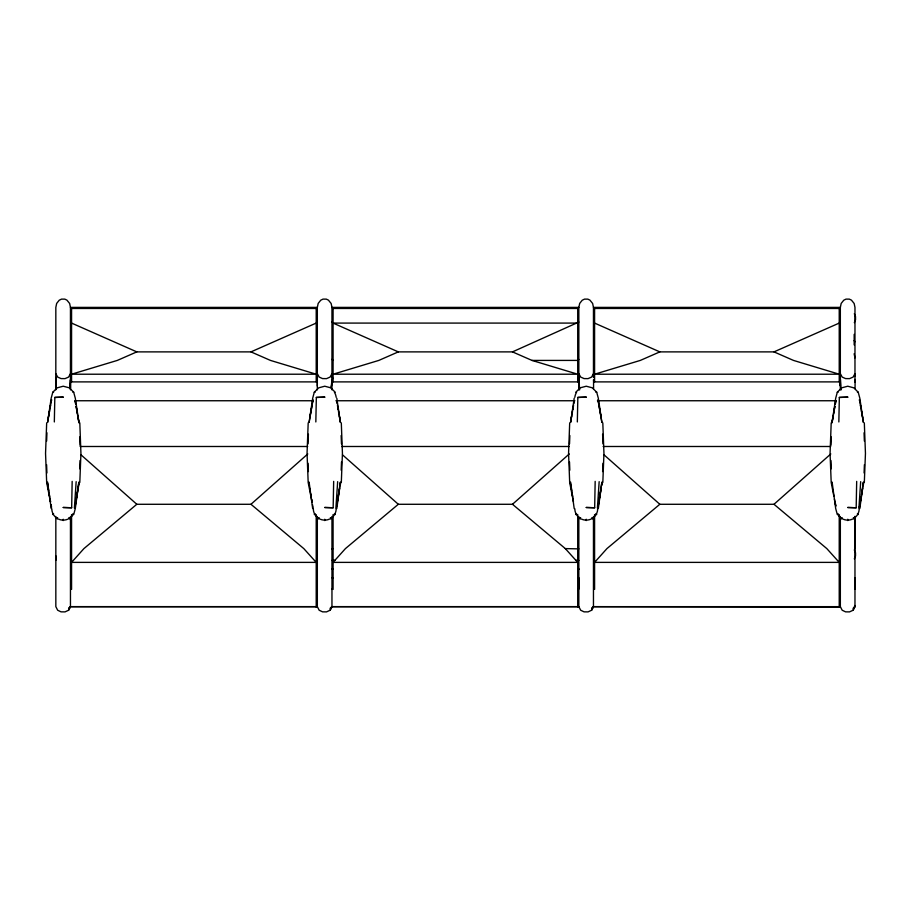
<?xml version="1.0" encoding="UTF-8"?>
<svg xmlns="http://www.w3.org/2000/svg" width="911" height="911" viewBox="0 0 911 911"><rect width="100%" height="100%" fill="white"/><g stroke="black" fill="none" stroke-linecap="round" stroke-linejoin="round"><path stroke-width="1.37" d="M70.454 516.503L70.454 606.658L68.598 610.233L65.023 611.885L61.048 611.85L57.666 610.233L55.833 606.624L55.833 516.48M317.335 516.48L317.335 606.658L319.169 610.233L322.551 611.85L326.525 611.885L330.101 610.233L331.957 606.624L331.957 516.503M331.946 389.828L331.957 307.394L331.137 303.477L328.415 300.129L326.32 299.127L323.006 299.115L320.729 300.22L318.178 303.42L317.335 307.406L317.324 389.84M578.838 389.84L578.838 307.394L579.681 303.42L582.243 300.22L584.52 299.115L587.823 299.127L589.918 300.129L592.64 303.477L593.46 307.394L593.46 377.405M593.46 516.503L593.46 606.658L591.615 610.233L588.039 611.885L584.065 611.85L580.683 610.233L578.838 606.624L578.838 516.765M854.973 589.11L854.973 577.745M854.973 548.9L854.973 516.503M55.81 386.048L55.833 377.439M317.313 386.048L317.335 377.439M578.827 386.048L578.838 377.439M840.352 377.439L840.329 386.048L840.329 383.485M55.81 383.485L55.833 380.752M71.662 507.757L63.235 507.484L71.662 507.757L72.163 481.384M333.164 507.757L324.749 507.484L333.164 507.757L333.665 481.384M594.667 507.757L586.251 507.484L594.667 507.757L595.168 481.384M856.181 507.757L847.765 507.484L856.181 507.757L856.682 481.384M54.33 421.952L54.819 397.435L63.235 397.15L54.819 397.435M315.832 421.952L316.333 397.435L324.749 397.15L316.333 397.435M577.335 421.952L577.836 397.435L586.251 397.15L577.836 397.435M838.849 421.952L839.338 397.435L847.765 397.15L839.338 397.435M854.985 382.176L854.973 373.692L853.117 377.074L849.542 378.634L845.567 378.589L842.185 377.074L840.352 373.692M46.677 422.841L45.55 453.393L46.677 482.511L50.447 501.836M46.632 441.083L46.939 432.759M308.191 422.841L307.053 453.393L308.18 482.511L311.949 501.836M308.032 443.862L308.396 434.148M569.694 422.841L568.566 453.393L569.682 482.511L573.452 501.836M569.534 443.862L569.842 435.538M831.196 422.841L830.069 453.393L831.196 482.511L833.884 496.313M830.991 445.251L831.299 436.927M79.724 468.823L80.043 460.51M79.804 482.5L80.931 453.393L79.804 422.863M341.181 470.201L341.5 461.888M341.318 482.5L342.434 453.393L341.306 422.863M602.626 471.591L602.957 463.278M602.82 482.5L603.947 453.393L602.809 422.863M864.083 472.98L864.402 464.667M864.323 482.5L865.45 453.393L864.323 422.863M74.395 508.133L76.16 481.657M335.897 508.133L337.662 481.657M597.411 508.133L599.165 481.657M858.914 508.133L860.679 481.657M69.771 386.389L70.546 379.466L70.546 388.598M332.06 379.466L331.114 387.767L331.934 383.52M336.808 508.554L340.395 482.067L336.637 505.935M598.322 508.554L601.909 482.067L599.028 500.321M859.825 508.554L863.412 482.067L861.419 494.696M574.192 398.232L570.605 422.431L572.472 411.761M75.135 505.935L78.893 482.067L75.306 508.554L73.689 514.567L72.903 513.679M598.151 505.935L598.584 503.123M860.098 503.123L859.437 507.336L862.763 488.159M860.542 500.321L860.975 497.508M75.169 506.004L79.189 482.682M336.671 506.004L339.746 488.159M340.224 485.426L340.691 482.682M598.174 506.004L601.26 488.159M601.727 485.426L602.205 482.682M863.241 485.426L863.708 482.682M51.551 399.747L47.588 422.431L51.175 398.232L52.792 392.22L57.211 387.824L63.235 386.218L69.27 387.824L73.689 392.22L75.306 398.232L78.881 422.465L76.091 406.431M312.826 401.079L309.102 422.431L312.678 398.232L314.295 392.22L318.713 387.824L324.749 386.218L330.784 387.824L335.191 392.22L334.405 392.254M572.939 409.096L573.406 406.42M573.873 403.755L574.34 401.079M834.909 406.42L832.107 422.431L835.694 398.232L837.311 392.22L841.73 387.824L847.765 386.218L853.789 387.824L858.208 392.22L859.825 398.232L863.4 422.465L859.449 399.747M835.376 403.755L835.842 401.079L835.307 403.892M48.294 417.568L49.547 410.724M50.037 407.991L50.538 405.258M51.039 402.514L51.54 399.781M309.797 417.568L312.052 405.258M312.541 402.514L313.042 399.781M570.559 421.679L571.561 416.202M572.051 413.469L573.554 405.258M831.811 423.046L833.064 416.202M833.565 413.469L834.806 406.625M69.612 387.767L70.432 383.52M57.211 518.963L57.666 517.744M318.713 518.963L319.169 517.744M580.216 518.963L580.671 517.744M841.73 518.963L842.185 517.744M854.324 322.653L855.52 319.761L855.52 316.629L854.324 313.726M854.324 558.853L855.52 555.961L855.52 552.829L854.324 549.925M68.598 610.233L70.454 606.601L68.598 608.502L70.454 606.658L317.335 606.658L70.454 606.658M330.101 610.233L331.957 606.601L330.101 608.502L331.957 606.658L578.838 606.658L331.957 606.658M591.615 610.233L593.46 606.601L591.615 608.502L593.46 606.658L840.352 606.658L842.185 610.233L845.567 611.85L849.542 611.885L853.117 610.233L854.973 606.624L854.962 516.378M853.117 610.233L854.962 605.496M70.454 373.692L68.598 377.074L65.023 378.634L61.048 378.589L57.666 377.074L55.833 373.692M331.957 373.692L330.101 377.074L326.525 378.634L322.551 378.589L319.169 377.074L317.335 373.692M593.46 373.692L591.615 377.074L588.039 378.634L584.065 378.589L580.683 377.074L578.838 373.692M334.986 560.242L333.084 562.383L577.711 562.383L565.321 548.604L512.483 504.284L398.312 504.284L345.428 548.604L334.986 560.242L331.957 560.413M52.792 514.567L53.578 513.679M314.295 514.567L315.092 513.679M575.809 514.567L576.595 513.679M838.097 513.679L837.311 514.567L835.694 508.554L832.107 482.078M854.973 606.589L853.117 608.502L854.973 606.658M598.174 401.091L601.898 422.465L598.322 398.232L596.705 392.22L592.287 387.824L586.251 386.218L580.216 387.824L575.809 392.22L576.595 392.254M70.454 380.775L71.57 381.891L316.208 381.891L317.335 380.775M331.957 380.775L333.084 381.891L577.711 381.891L578.838 380.775M593.46 380.775L594.587 381.891L839.225 381.891L840.352 380.775M577.711 378.509L578.838 377.405M70.443 389.828L70.454 307.394L71.57 308.465L316.208 308.465L317.335 307.394L70.454 307.394L69.635 303.477L66.913 300.129L64.806 299.127L61.504 299.115L59.226 300.22L56.664 303.42L55.833 307.406L55.822 389.84M577.711 308.465L578.838 307.394L331.957 307.394L333.084 308.465L577.711 308.465L577.711 381.891M840.341 389.84L840.352 307.394L593.46 307.394L594.587 308.465L839.225 308.465L840.352 307.394L841.183 303.42L843.745 300.22L846.023 299.115L849.325 299.127L851.432 300.129L854.154 303.477L854.973 307.394L854.973 376.163M512.483 351.885L531.978 360.414L577.711 374.216L333.084 374.216L378.828 360.414L398.312 351.885L512.483 351.885L578.838 322.05M578.838 359.378L577.711 360.414L531.978 360.414M250.969 504.284L303.807 548.604L316.208 562.383L71.57 562.383L83.914 548.604L136.809 504.284L250.969 504.284L307.793 453.951M512.483 504.284L569.295 453.951M773.986 504.284L826.824 548.604L839.225 562.383L594.587 562.383L606.931 548.604L659.826 504.284L773.986 504.284L830.809 453.951M250.969 351.885L270.465 360.414L316.208 374.216L71.57 374.216L117.325 360.414L136.809 351.885L250.969 351.885L316.208 323.086M773.986 351.885L793.481 360.414L839.225 374.216L594.587 374.216L640.331 360.414L659.826 351.885L773.986 351.885L839.225 323.086M593.46 606.658L839.225 607.079L840.352 606.658L840.352 516.48M577.711 589.417L578.838 589.11L578.838 577.722L577.711 577.859M331.957 548.9L333.084 548.604M72.903 392.254L73.689 392.22M595.908 392.254L596.705 392.22M857.422 392.254L858.208 392.22M331.957 569.079L333.084 569.045M331.946 322.05L333.084 323.086L577.711 323.086M74.702 400.749L313.361 400.749M335.92 400.749L574.875 400.749M597.434 400.749L836.378 400.749M80.111 446.492L307.679 446.492M341.614 446.492L569.181 446.492M603.116 446.492L830.684 446.492M565.321 548.604L578.838 548.877L577.711 548.604M575.843 560.242L578.838 560.413M837.311 392.22L838.097 392.254M314.295 392.22L315.092 392.254M52.792 392.22L53.578 392.254M331.957 577.745L333.084 577.859M331.957 589.11L333.084 589.417L333.084 514.567M594.587 323.086L659.826 351.885M333.084 323.086L398.312 351.885M71.57 323.086L136.809 351.885M604.061 454.874L659.826 504.284M342.547 454.874L398.312 504.284M81.045 454.874L136.809 504.284M331.957 359.378L333.084 360.414M331.957 377.405L333.084 378.509M857.422 513.679L858.208 514.567M595.908 513.679L596.705 514.567M334.405 513.679L335.191 514.567M854.142 340.566L854.962 341.773M853.334 517.744L853.789 518.963M591.831 517.744L592.287 518.963M330.329 517.744L330.784 518.963M68.815 517.744L69.27 518.963M47.941 485.449L47.292 482.693L47.759 485.426M854.142 353.753L854.962 357.875M834.419 499.08L835.774 505.981M312.484 504.603L313.031 507.359M50.982 504.603L51.517 507.359L51.084 504.626M859.46 399.781L859.961 402.525M860.462 405.258L860.952 408.003M861.453 410.736L862.706 417.591M597.958 399.781L598.447 402.525M598.948 405.258L601.203 417.591M337.446 405.258L338.938 413.48M339.439 416.225L340.441 421.702M75.693 403.892L75.192 401.159L75.624 403.755M76.194 406.636L77.435 413.48M77.936 416.225L79.177 423.068M336.66 401.091L337.127 403.755M337.594 406.431L338.061 409.107M338.528 411.772L340.395 422.465L336.808 398.232M831.811 482.693L832.278 485.426M835.364 503.259L835.831 506.004M570.309 482.693L570.776 485.426M571.254 488.171L571.721 490.915M572.199 493.66L572.666 496.404M308.795 482.693L309.273 485.426M309.74 488.171L310.218 490.915M310.697 493.66L311.163 496.404M311.642 499.148L312.109 501.881M48.237 488.171L48.716 490.915M49.183 493.66L49.661 496.404M50.128 499.148L50.606 501.881M570.605 482.078L574.192 508.554M309.091 482.078L312.678 508.554M47.588 482.078L51.175 508.554M840.454 379.466L841.172 389.885M578.94 379.466L579.658 389.885M830.957 460.51L831.276 468.823M569.5 461.9L569.819 470.213M308.043 463.278L308.373 471.602M46.598 464.667L46.916 472.991M864.061 432.771L864.368 441.095M602.604 434.16L602.968 443.873M341.158 435.549L341.466 443.873M79.701 436.938L80.009 445.263M55.822 555.767L55.833 560.413M855.076 379.466L855.076 388.598M854.176 334.348L854.176 344.916M847.765 519.236L847.765 520.568M839.225 308.465L839.225 381.891M839.225 514.567L839.225 607.079M594.587 308.465L594.587 381.891M594.587 514.567L594.587 589.417M593.562 379.466L593.562 388.598M586.251 519.236L586.251 520.568M577.711 514.567L577.711 607.079M333.084 308.465L333.084 381.891M324.749 519.236L324.749 520.568M316.208 308.465L316.208 381.891M316.208 514.567L316.208 607.079M71.57 308.465L71.57 381.891M71.57 514.567L71.57 589.417M63.235 519.236L63.235 520.568M55.924 379.466L55.924 388.598M334.667 392.721A11.456 11.399 0 0 1 336.136 397.253M597.707 508.748A11.456 11.399 0 0 1 591.979 518.61M590.932 519.145A11.456 11.399 0 0 1 581.571 519.145M580.523 518.61A11.456 11.399 0 0 1 574.807 508.748M336.193 508.748A11.456 11.399 0 0 1 330.477 518.61M329.429 519.145A11.456 11.399 0 0 1 320.068 519.145M319.021 518.61A11.456 11.399 0 0 1 313.293 508.748M574.864 397.253A11.456 11.399 0 0 1 576.333 392.721M859.21 508.748A11.456 11.399 0 0 1 853.482 518.61M852.445 519.145A11.456 11.399 0 0 1 843.074 519.145M842.037 518.61A11.456 11.399 0 0 1 837.847 514.442M73.153 514.442A11.456 11.399 0 0 1 68.963 518.61M67.926 519.145A11.456 11.399 0 0 1 58.555 519.145M57.518 518.61A11.456 11.399 0 0 1 51.79 508.748M578.838 569.068L577.711 569.045L578.838 569.079"/></g></svg>
